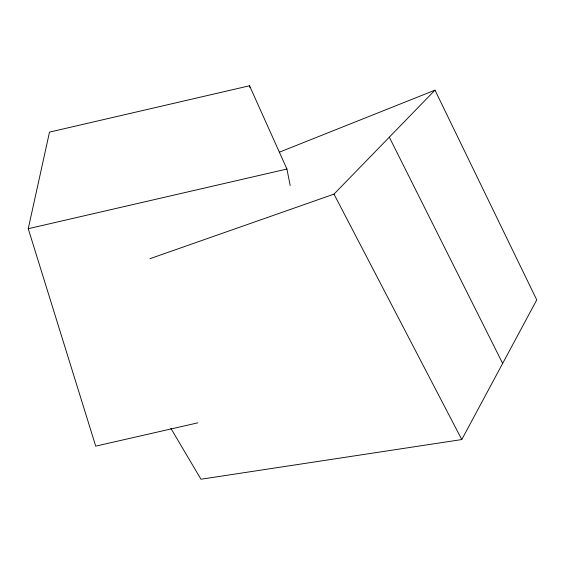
<?xml version="1.0" encoding="UTF-8"?>
<svg xmlns="http://www.w3.org/2000/svg" width="565" height="565" viewBox="0 0 565 565"><rect width="100%" height="100%" fill="white"/><g stroke="black" fill="none" stroke-linecap="round" stroke-linejoin="round"><path stroke-width="0.85" d="M197.891 422.825L95.718 446.138L28.25 228.705L49.501 132.118L249.539 85.767L286.928 169.034L290.177 185.482M170.87 428.348L200.971 479.233L461.782 439.563L536.75 299.909L434.993 90.153L279.301 152.218M149.958 258.685L333.993 194.127L434.993 90.153M28.25 228.705L286.928 169.034M333.993 194.127L461.782 439.563M389.306 137.182L502.652 363.422M249.539 85.767L249.892 87.49"/></g></svg>
